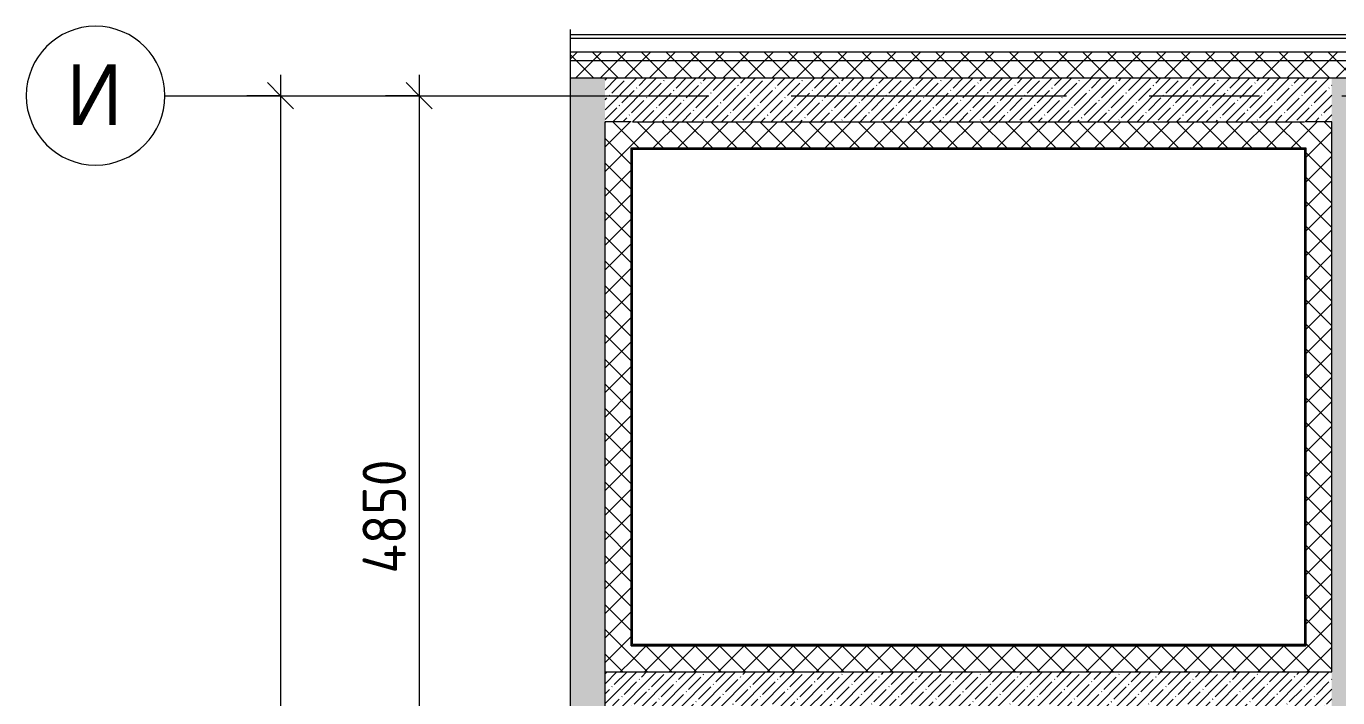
# Model space of a CAD drawing. Header units: millimetres. Extents: x 81633 to 280618, y -8553 to 29000.
# Drawn here: x 81633 to 89195, y 23531 to 27400 of the extents above; entities that cross this region are included whole.
import ezdxf

# ---------------------------------------------------------------- set-up
doc = ezdxf.new("R2010")
doc.units = ezdxf.units.MM
doc.linetypes.add('Осевая', pattern=[3175, 635, -476.25, 1587.5, -476.25])
for name, color, linetype, lineweight in [('A-ANNO-DIMS', 7, 'Continuous', 9), ('A-ANNO-DIMS-100', 7, 'Continuous', 9), ('A-DETL-GENF', 7, 'Continuous', 9), ('A-WALL', 7, 'Continuous', 9), ('I-WALL', 7, 'Continuous', 9), ('Оси', 7, 'Continuous', 9), ('Оси-1', 7, 'Continuous', 20), ('Оси-2', 7, 'Осевая', 9)]:
    doc.layers.add(name, color=color, linetype=linetype, lineweight=lineweight)
doc.layers.add('A-WALL-1', color=9, linetype='Continuous', lineweight=9, true_color=0x808080)
doc.layers.add('A-WALL-FNSH-1', color=9, linetype='Continuous', lineweight=9, true_color=0x808080)
doc.styles.add('Arial', font='arial.ttf', dxfattribs={"width": 0.9, "height": 350})
doc.styles.add('ISOCPEUR', font='isocpeur.ttf', dxfattribs={"width": 0.9, "height": 250})
doc.dimstyles.new('ISO-2_5_0_9К_БОЛЬШОЙ', dxfattribs={"dimscale": 304.8, "dimtxt": 248.995294, "dimasz": 0.492126, "dimexe": 0.393701, "dimexo": 0.984252, "dimgap": 0, "dimtad": 1, "dimdec": 0, "dimrnd": 10, "dimzin": 0, "dimdsep": 46, "dimtxsty": 'ISOCPEUR', "dimblk1": 'OBLIQUE', "dimblk2": 'OBLIQUE', "dimsah": 1, "dimcen": 0.09, "dimdle": 0.393701, "dimazin": 0, "dimtfac": 1, "dimtdec": 4, "dimtix": 1, "dimtmove": 0, "dimatfit": 3, "dimfxl": 1, "dimtvp": 1, "dimtolj": 1, "dimtzin": 0, "dimarcsym": 2})
doc.dimstyles.new('ISO-2_5_0_9К_БОЛЬШОЙ_1', dxfattribs={"dimscale": 304.8, "dimtxt": 248.995294, "dimasz": 0.492126, "dimexe": 0.393701, "dimexo": 0.984252, "dimgap": 0, "dimtad": 1, "dimdec": 0, "dimrnd": 10, "dimzin": 0, "dimdsep": 46, "dimtxsty": 'ISOCPEUR', "dimblk1": 'OBLIQUE', "dimblk2": 'OBLIQUE', "dimsah": 1, "dimcen": 0.09, "dimdle": 0.393701, "dimazin": 0, "dimtfac": 1, "dimtdec": 4, "dimtix": 1, "dimtmove": 2, "dimatfit": 3, "dimfxl": 1, "dimtvp": 1, "dimtolj": 1, "dimtzin": 0, "dimarcsym": 2})
pattern_1 = [(45, (0, 0), (-70.71068, 70.71068), []), (135, (0, 0), (-70.71068, -70.71068), [])]
pattern_2 = [(45, (0, 0), (-57.024626, 57.024626), []), (45, (57.025, 0), (-57.024626, 57.024626), [100.806, -20.161, 3.353, -16.808])]

# ---------------------------------------------------------------- blocks, each defined once
blk = doc.blocks.new('DET_L_Линия разрыва - М100-30654842-План устройства полов 2 этажa в осях 23-33')
at = {"layer": 'A-DETL-GENF'}
blk.add_line((11739.9, 0), (0, 0), dxfattribs=at)
blk = doc.blocks.new('Ось сетки - D8-29747960-План устройства полов 2 этажa в осях 23-33')
at = {"layer": 'Оси-1'}
for start, end in [(360, 180), (180, 360)]:
    blk.add_arc((0, 0), 4, start, end, dxfattribs=at)
blk = doc.blocks.new('DIMBLOCK12-План устройства полов 2 этажa в осях 23-33')
at = {"layer": 'A-ANNO-DIMS-100', "lineweight": 20}
for p, q in [((83098.6, 27000), (83023.6, 27075)), ((83098.6, 27000), (83173.6, 26925)), ((83098.6, 0), (83023.6, 75)), ((83098.6, 0), (83173.6, -75))]:
    blk.add_line(p, q, dxfattribs=at)
at = {"layer": 'A-ANNO-DIMS-100'}
for p, q in [((83098.6, 27120), (83098.6, -120)), ((82904.6, 27000), (83218.6, 27000)), ((83098.6, 27000), (82904.6, 27000)), ((82904.6, 0), (83218.6, 0)), ((83098.6, 0), (82904.6, 0))]:
    blk.add_line(p, q, dxfattribs=at)
at = {"layer": 'A-ANNO-DIMS-100', "color": 0, "insert": (82772, 13572), "char_height": 250, "width": 948.097, "attachment_point": 1, "rotation": 90, "line_spacing_factor": 1.149209, "style": 'ISOCPEUR'}
blk.add_mtext('27000', dxfattribs=at)
blk = doc.blocks.new('_Oblique')
at = {"color": 0, "linetype": 'ByBlock', "lineweight": -2}
blk.add_line((-0.5, -0.5), (0.5, 0.5), dxfattribs=at)
blk = doc.blocks.new('DIMBLOCK13-План устройства полов 2 этажa в осях 23-33')
at = {"layer": 'A-ANNO-DIMS-100', "lineweight": 20}
for p, q in [((83898.6, 27000), (83823.6, 27075)), ((83898.6, 27000), (83973.6, 26925)), ((83898.6, 22150), (83823.6, 22225)), ((83898.6, 22150), (83973.6, 22075))]:
    blk.add_line(p, q, dxfattribs=at)
at = {"layer": 'A-ANNO-DIMS-100'}
for p, q in [((83898.6, 27120), (83898.6, 22030)), ((83704.6, 27000), (84018.6, 27000)), ((83898.6, 27000), (83704.6, 27000)), ((83704.6, 22150), (84018.6, 22150)), ((83898.6, 22150), (83704.6, 22150))]:
    blk.add_line(p, q, dxfattribs=at)
at = {"layer": 'A-ANNO-DIMS-100', "color": 0, "insert": (83572, 24247), "char_height": 250, "width": 787.208, "attachment_point": 1, "rotation": 90, "line_spacing_factor": 1.149209, "style": 'ISOCPEUR'}
blk.add_mtext('4850', dxfattribs=at)

msp = doc.modelspace()

# ---------------------------------------------------------------- hatches: boundary and pattern name
at = {"layer": 'A-WALL'}
h = msp.add_hatch(dxfattribs=at)
h.set_pattern_fill('FP_1', color=256, style=0, pattern_type=2)
h.set_pattern_definition(pattern_1)
h.paths.add_polyline_path([(93060, 27200), (93160, 27200), (93160, 27250), (84770.7, 27250), (84770.7, 27200), (92270.8, 27200)])
h = msp.add_hatch(dxfattribs=at)
h.set_pattern_fill('FP_1', color=256, style=0, pattern_type=2)
h.set_pattern_definition(pattern_1)
h.paths.add_polyline_path([(93060, 27100), (93060, 27200), (84770.7, 27200), (84770.7, 27100), (92270.8, 27100)])
h = msp.add_hatch(dxfattribs=at)
h.set_pattern_fill('FP_1', color=256, style=0, pattern_type=2)
h.set_pattern_definition(pattern_1)
h.paths.add_polyline_path([(84970, 23680), (85120, 23680), (85120, 26850), (84970, 26850), (84970, 23871.6)])
h = msp.add_hatch(dxfattribs=at)
h.set_pattern_fill('FP_1', color=256, style=0, pattern_type=2)
h.set_pattern_definition(pattern_1)
h.paths.add_polyline_path([(85123, 26700), (89010, 26700), (89010, 26850), (85120, 26850), (85120, 26700)])
h = msp.add_hatch(dxfattribs=at)
h.set_pattern_fill('FP_1', color=256, style=0, pattern_type=2)
h.set_pattern_definition(pattern_1)
h.paths.add_polyline_path([(89010, 23680), (89160, 23680), (89160, 26850), (89010, 26850), (89010, 23830)])
h = msp.add_hatch(dxfattribs=at)
h.set_pattern_fill('FP_1', color=256, style=0, pattern_type=2)
h.set_pattern_definition(pattern_1)
h.paths.add_polyline_path([(89010, 23680), (89010, 23830), (85120, 23830), (85120, 23680), (89007, 23680)])
at = {"layer": 'I-WALL'}
h = msp.add_hatch(dxfattribs=at)
h.set_pattern_fill('FP_2', color=256, style=0, pattern_type=2)
h.set_pattern_definition(pattern_2)
h.paths.add_polyline_path([(84770.7, 18370), (84970, 18370), (84970, 27100), (84770.7, 27100), (84770.7, 18654.6)])
h = msp.add_hatch(dxfattribs=at)
h.set_pattern_fill('FP_2', color=256, style=0, pattern_type=2)
h.set_pattern_definition(pattern_2)
h.paths.add_polyline_path([(89002, 26850), (89160, 26850), (89160, 27100), (84970, 27100), (84970, 26850), (88384.5, 26850)])
h = msp.add_hatch(dxfattribs=at)
h.set_pattern_fill('FP_2', color=256, style=0, pattern_type=2)
h.set_pattern_definition(pattern_2)
h.paths.add_polyline_path([(89160, 17270), (89410, 17270), (89410, 27100), (89160, 27100), (89160, 17611.2)])
h = msp.add_hatch(dxfattribs=at)
h.set_pattern_fill('FP_2', color=256, style=0, pattern_type=2)
h.set_pattern_definition(pattern_2)
h.paths.add_polyline_path([(89160, 23430), (89160, 23680), (84970, 23680), (84970, 23430), (89032.3, 23430)])

# ---------------------------------------------------------------- linework, layer by layer
at = {"layer": 'A-WALL'}
for p, q in [((93290, 27330), (84770.7, 27330)), ((93210, 27250), (84770.7, 27250)), ((93160, 27200), (84770.7, 27200)), ((85120, 26850), (84970, 26850)), ((84970, 18370), (84970, 26850)), ((89160, 26850), (89010, 26850)), ((89160, 23680), (89160, 26850)), ((85120, 23830), (85120, 26700)), ((85120, 26700), (89010, 26700)), ((85123, 23833), (85123, 26697)), ((85123, 26697), (89007, 26697)), ((89007, 26697), (89007, 23833)), ((89010, 26700), (89010, 23830)), ((85120, 23830), (89010, 23830)), ((85123, 23833), (89007, 23833))]:
    msp.add_line(p, q, dxfattribs=at)
at = {"layer": 'A-WALL-1'}
for p, q in [((93060, 27100), (84770.7, 27100)), ((93060, 27100), (89160, 27100)), ((85128, 26850), (89002, 26850)), ((84970, 23680), (89160, 23680))]:
    msp.add_line(p, q, dxfattribs=at)
at = {"layer": 'A-WALL-FNSH-1'}
for p, q in [((93310, 27350), (84770.7, 27350)), ((85128, 23838), (85128, 26692)), ((85128, 26692), (89002, 26692)), ((89002, 26692), (89002, 23838)), ((89002, 23838), (85128, 23838))]:
    msp.add_line(p, q, dxfattribs=at)
at = {"layer": 'Оси'}
msp.add_line((82432.7, 27000), (84932.7, 27000), dxfattribs=at)
at = {"layer": 'Оси-2'}
msp.add_line((84932.7, 27000), (90740, 27000), dxfattribs=at)

# ---------------------------------------------------------------- block references
at = {"layer": 'A-DETL-GENF', "rotation": 270.0000000000003}
msp.add_blockref('DET_L_Линия разрыва - М100-30654842-План устройства полов 2 этажa в осях 23-33', (84770.7, 27380.8), dxfattribs=at)
at = {"layer": 'Оси-1', "xscale": 99.99999999999993, "yscale": 99.99999999999993, "zscale": 99.99999999999993, "rotation": 269.9999999999994}
msp.add_blockref('Ось сетки - D8-29747960-План устройства полов 2 этажa в осях 23-33', (82032.7, 27000), dxfattribs=at)

# ---------------------------------------------------------------- texts
at = {"layer": 'Оси', "insert": (81868.2, 27181), "char_height": 350, "width": 389.62, "attachment_point": 1, "style": 'Arial'}
msp.add_mtext('\\fArial|b0|i0|c204|p34|;\\W.9;И', dxfattribs=at)

# ---------------------------------------------------------------- dimensions: what is measured, and where the dimension line sits
at = {"layer": 'A-ANNO-DIMS'}
dim = msp.add_linear_dim(base=(83098.6, 0), p1=(83204.6, 27000), p2=(83204.6, 0), angle=90, dimstyle='ISO-2_5_0_9К_БОЛЬШОЙ_1', override={"dimpost": '<>', "dimfxl": 26999.999823}, dxfattribs=at)
dim.commit()
dim.dimension.update_dxf_attribs({"geometry": 'DIMBLOCK12-План устройства полов 2 этажa в осях 23-33', "text_midpoint": (82938.6, 14046), "dimtype": 160, "text_rotation": 90})
dim = msp.add_linear_dim(base=(83898.6, 22150), p1=(84004.6, 27000), p2=(84004.6, 22150), angle=90, dimstyle='ISO-2_5_0_9К_БОЛЬШОЙ', override={"dimpost": '<>', "dimfxl": 4849.999753}, dxfattribs=at)
dim.commit()
dim.dimension.update_dxf_attribs({"geometry": 'DIMBLOCK13-План устройства полов 2 этажa в осях 23-33', "text_midpoint": (83773.6, 24575)})

doc.saveas('drawing.dxf')
